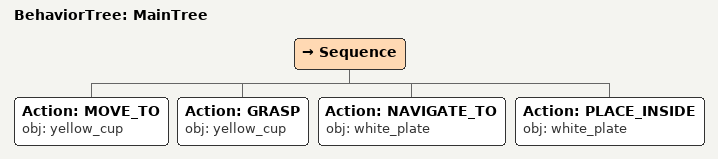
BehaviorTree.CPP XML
<root main_tree_to_execute="MainTree">
  <BehaviorTree ID="MainTree">
    <Sequence>
      <!-- Move to yellow_cup -->
      <Action ID="MOVE_TO" obj="yellow_cup" />
      <!-- Grasp yellow_cup -->
      <Action ID="GRASP" obj="yellow_cup" />
      <!-- Navigate to white_plate -->
      <Action ID="NAVIGATE_TO" obj="white_plate" />
      <!-- Place inside white_plate -->
      <Action ID="PLACE_INSIDE" obj="white_plate" />
    </Sequence>
  </BehaviorTree>
</root>
